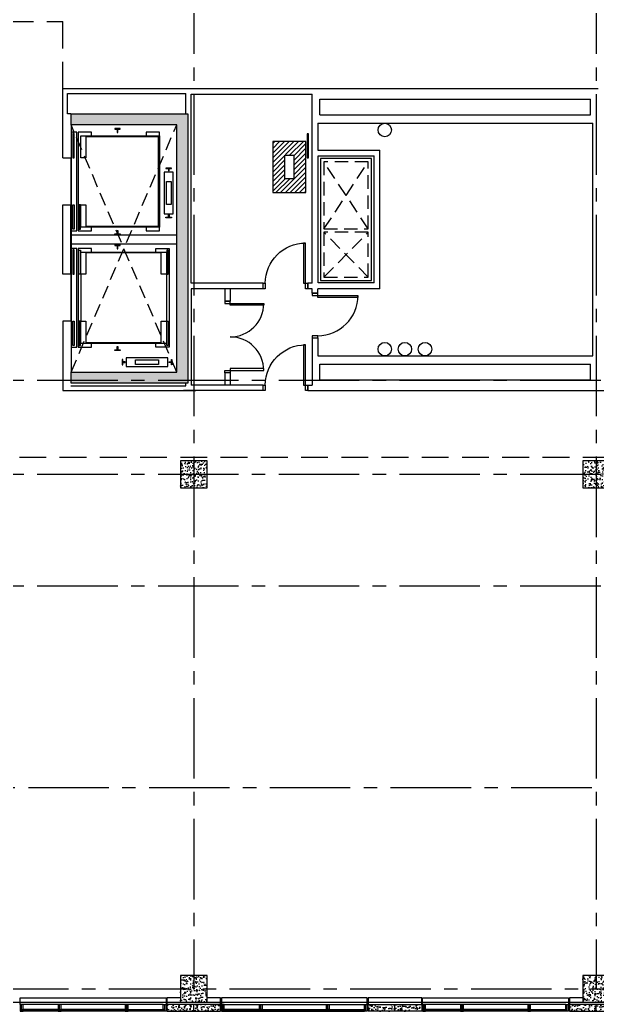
# Model space of a CAD drawing. Header units: inches. Extents: x 5893 to 9323, y 5310 to 7121.
# Drawn here: x 7272 to 7789, y 5310 to 6196 of the extents above; entities that cross this region are included whole.
import ezdxf

# ---------------------------------------------------------------- set-up
doc = ezdxf.new("R2010")
doc.units = ezdxf.units.IN
doc.header["$LTSCALE"] = 96
doc.header["$MEASUREMENT"] = 0
doc.header["$PDSIZE"] = 1.5
for name, pattern in [('CENTER2', [1.125, 0.75, -0.125, 0.125, -0.125]), ('HIDDEN', [0.375, 0.25, -0.125]), ('HIDDEN2', [0.1875, 0.125, -0.0625])]:
    doc.linetypes.add(name, pattern=pattern)
doc.layers.get('0').update_dxf_attribs({"linetype": 'CONTINUOUS'})
for name, color, linetype in [('A_0_BLDGRD', 35, 'CENTER2'), ('A_0_CONST', 11, 'CONTINUOUS'), ('A_1-8_COL', 7, 'CONTINUOUS'), ('A_1-8_COL_H', 6, 'CONTINUOUS'), ('A_1-8_CW_GLASS', 1, 'CONTINUOUS'), ('A_1-8_CW_GYP', 2, 'CONTINUOUS'), ('A_1-8_CW_MULL', 2, 'CONTINUOUS'), ('A_1-8_CW_PC', 2, 'CONTINUOUS'), ('A_1-8_CW_PC_H', 6, 'CONTINUOUS'), ('A_1-8_CW_SILL', 9, 'CONTINUOUS'), ('A_1-8_DR_PLN', 30, 'CONTINUOUS'), ('A_1-8_ELEV_CAB', 30, 'CONTINUOUS'), ('A_1-8_ELEV_EQP', 1, 'CONTINUOUS'), ('A_1-8_ELEV_SHAFT', 9, 'CONTINUOUS'), ('A_1-8_WALL_IN', 2, 'CONTINUOUS'), ('A_1-9_COL', 7, 'CONTINUOUS'), ('A_1-9_CW_H', 6, 'CONTINUOUS'), ('A_1_CW_SLAB', 66, 'CONTINUOUS'), ('A_2-8_COL', 7, 'CONTINUOUS'), ('A_2-8_COL_H', 6, 'CONTINUOUS'), ('A_2-8_CW_GYP', 2, 'CONTINUOUS'), ('A_2-8_DR_PLN', 30, 'CONTINUOUS'), ('A_2-8_STAIR_SHAFT', 9, 'CONTINUOUS'), ('A_2-8_WALL_IN', 71, 'CONTINUOUS'), ('A_2-8_ZCORR', 5, 'HIDDEN'), ('M_1-9_DUCT', 9, 'CONTINUOUS'), ('M_2-9_SHAFT', 9, 'CONTINUOUS'), ('P_2-9_SLEEVE', 9, 'CONTINUOUS')]:
    doc.layers.add(name, color=color, linetype=linetype)

# ---------------------------------------------------------------- blocks, each defined once
blk = doc.blocks.new('DR_1-8_3X0_478')
at = {"layer": 'A_1-8_DR_PLN'}
for points in [[(2, 40.875), (3.75, 40.875), (3.75, 4.875), (2, 4.875)], [(0, 0), (2, 0), (2, 4.875), (0, 4.875)], [(38, 0), (40, 0), (40, 4.875), (38, 4.875)]]:
    blk.add_lwpolyline(points, close=True, dxfattribs=at)
blk.add_arc((2, 4.875), 36, 0, 90, dxfattribs=at)
blk = doc.blocks.new('DR_2-8_3X0_478')
at = {"layer": 'A_2-8_DR_PLN'}
for points in [[(2, 40.875), (3.75, 40.875), (3.75, 4.875), (2, 4.875)], [(0, 0), (2, 0), (2, 4.875), (0, 4.875)], [(38, 0), (40, 0), (40, 4.875), (38, 4.875)]]:
    blk.add_lwpolyline(points, close=True, dxfattribs=at)
blk.add_arc((2, 4.875), 36, 0, 90, dxfattribs=at)
blk = doc.blocks.new('DR_2-8_5X0_478')
at = {"layer": 'A_2-8_DR_PLN'}
for points in [[(0, 0), (0, -2), (4.875, -2), (4.875, 0)], [(34.875, -2), (34.875, -3.75), (4.875, -3.75), (4.875, -2)], [(0, -64), (0, -62), (4.875, -62), (4.875, -64)], [(34.875, -62), (34.875, -60.25), (4.875, -60.25), (4.875, -62)]]:
    blk.add_lwpolyline(points, close=True, dxfattribs=at)
for centre, start, end in [((4.875, -2), 270, 360), ((4.875, -62), 0, 90)]:
    blk.add_arc(centre, 30, start, end, dxfattribs=at)
blk = doc.blocks.new('COL_1-8_24X24')
at = {"layer": 'A_1-8_COL_H'}
h = blk.add_hatch(dxfattribs=at)
h.set_pattern_fill('AR-CONC,_I', color=256, style=2)
h.set_pattern_definition([(50, (-6180, -6718.462), (7.172602, -0.6275213), [0.75, -8.25]), (355, (-6180, -6718.462), (-1.3875133, 7.5219213), [0.6, -6.6]), (100.4514, (-6179.402, -6718.5144), (5.785094, 6.8943954), [0.637402, -7.011421]), (46.1842, (-6180, -6716.462), (10.6724105, -1.65519), [1.125, -12.375]), (96.6356, (-6179.111, -6716.6), (9.346627, 9.741179), [0.956103, -10.51713]), (351.1842, (-6180, -6716.462), (9.34662, 9.741186), [0.9, -9.9]), (21, (-6179, -6716.962), (5.9690705, -4.026189), [0.75, -8.25]), (326, (-6179, -6716.962), (2.4331533, 7.2515005), [0.6, -6.6]), (71.4514, (-6178.5026, -6717.2976), (8.4022263, 3.225305), [0.637402, -7.011421]), (37.5, (-6180, -6718.462), (0.12159855, 3.32893854), [0, -6.52, 0, -6.7, 0, -6.625]), (7.5, (-6180, -6718.462), (2.6306954, 3.9441171), [0, -3.82, 0, -6.37, 0, -2.525]), (327.5, (-6182.23, -6718.462), (5.3382244, -0.2255487), [0, -2.5, 0, -7.8, 0, -10.35]), (317.5, (-6183.23, -6718.462), (5.8318617, 1.0010498), [0, -3.25, 0, -5.18, 0, -7.35])])
h.paths.add_polyline_path([(-12, -12), (12, -12), (12, 12), (-12, 12)])
at = {"layer": 'A_0_CONST'}
blk.add_point((0, 0), dxfattribs=at)
at = {"layer": 'A_1-8_COL'}
blk.add_lwpolyline([(-12, -12), (12, -12), (12, 12), (-12, 12)], close=True, dxfattribs=at)
blk = doc.blocks.new('PRE_1-8_COL1')
at = {"layer": 'A_1-8_CW_PC_H'}
h = blk.add_hatch(dxfattribs=at)
h.set_pattern_fill('AR-CONC', color=256, style=0)
h.set_pattern_definition([(50, (-5100, -6744), (7.172602, -0.6275213), [0.75, -8.25]), (355, (-5100, -6744), (-1.3875133, 7.5219213), [0.6, -6.6]), (100.4514, (-5099.402, -6744.052), (5.785094, 6.8943954), [0.637402, -7.011421]), (46.1842, (-5100, -6742), (10.6724105, -1.65519), [1.125, -12.375]), (96.6356, (-5099.111, -6742.138), (9.346627, 9.741179), [0.956103, -10.51713]), (351.1842, (-5100, -6742), (9.34662, 9.741186), [0.9, -9.9]), (21, (-5099, -6742.5), (5.9690705, -4.026189), [0.75, -8.25]), (326, (-5099, -6742.5), (2.433153, 7.2515005), [0.6, -6.6]), (71.4514, (-5098.5026, -6742.8355), (8.4022263, 3.225305), [0.637402, -7.011421]), (37.5, (-5100, -6744), (0.12159855, 3.3289385), [0, -6.52, 0, -6.7, 0, -6.625]), (7.5, (-5100, -6744), (2.6306954, 3.9441171), [0, -3.82, 0, -6.37, 0, -2.525]), (327.5, (-5102.23, -6744), (5.3382244, -0.2255487), [0, -2.5, 0, -7.8, 0, -10.35]), (317.5, (-5103.23, -6744), (5.8318617, 1.0010498), [0, -3.25, 0, -5.18, 0, -7.35])])
h.paths.add_polyline_path([(-24, -6), (24, -6), (24, 0), (-24, 0)])
at = {"layer": 'A_0_CONST'}
blk.add_line((0, 0), (0, -6), dxfattribs=at)
at = {"layer": 'A_1-8_CW_PC'}
blk.add_lwpolyline([(-24, -6), (24, -6), (24, 0), (-24, 0)], close=True, dxfattribs=at)
blk = doc.blocks.new('MUL_1-8_EX1')
at = {"layer": 'A_0_CONST'}
blk.add_line((0, 0), (0, -6), dxfattribs=at)
at = {"layer": 'A_1-8_CW_MULL'}
blk.add_lwpolyline([(0.5, -1.5), (1.25, -1.5), (1.25, -6), (-1.25, -6), (-1.25, -1.5), (-0.5, -1.5), (-0.5, -0.5), (-1.25, -0.5), (-1.25, 0), (1.25, 0), (1.25, -0.5), (0.5, -0.5)], close=True, dxfattribs=at)
blk = doc.blocks.new('MUL_1-8_EX2')
at = {"layer": 'A_0_CONST'}
blk.add_line((0, 0), (0, -6), dxfattribs=at)
at = {"layer": 'A_1-8_CW_MULL'}
blk.add_lwpolyline([(-1.25, -6), (-1.25, 0), (1.25, 0), (1.25, -0.5), (0.5, -0.5), (0.5, -1.5), (1.25, -1.5), (1.25, -6)], close=True, dxfattribs=at)
blk = doc.blocks.new('COL_1-9_24X24')
at = {"layer": 'A_1-9_CW_H'}
h = blk.add_hatch(dxfattribs=at)
h.set_pattern_fill('AR-CONC,_I', color=256, style=2)
h.set_pattern_definition([(130, (6180, -6718.462), (-7.172602, -0.6275213), [0.75, -8.25]), (185, (6180, -6718.462), (1.3875133, 7.5219213), [0.6, -6.6]), (79.5486, (6179.402, -6718.5144), (-5.785094, 6.8943954), [0.637402, -7.011421]), (133.8158, (6180, -6716.462), (-10.6724105, -1.65519), [1.125, -12.375]), (83.3644, (6179.111, -6716.6), (-9.346627, 9.741179), [0.956103, -10.51713]), (188.8158, (6180, -6716.462), (-9.34662, 9.741186), [0.9, -9.9]), (159, (6179, -6716.962), (-5.9690705, -4.026189), [0.75, -8.25]), (214, (6179, -6716.962), (-2.4331533, 7.2515005), [0.6, -6.6]), (108.5486, (6178.5026, -6717.2976), (-8.4022263, 3.225305), [0.637402, -7.011421]), (142.5, (6180, -6718.462), (-0.12159855, 3.32893854), [0, -6.52, 0, -6.7, 0, -6.625]), (172.5, (6180, -6718.462), (-2.6306954, 3.9441171), [0, -3.82, 0, -6.37, 0, -2.525]), (212.5, (6182.23, -6718.462), (-5.3382244, -0.2255487), [0, -2.5, 0, -7.8, 0, -10.35]), (222.5, (6183.23, -6718.462), (-5.8318617, 1.0010498), [0, -3.25, 0, -5.18, 0, -7.35])])
h.paths.add_polyline_path([(12, -12), (-12, -12), (-12, 12), (12, 12)])
at = {"layer": 'A_0_CONST'}
blk.add_point((0, 0), dxfattribs=at)
at = {"layer": 'A_1-9_COL'}
blk.add_lwpolyline([(12, -12), (-12, -12), (-12, 12), (12, 12)], close=True, dxfattribs=at)

msp = doc.modelspace()

# ---------------------------------------------------------------- hatches: boundary and pattern name
at = {"layer": 'A_2-8_COL_H'}
h = msp.add_hatch(dxfattribs=at)
h.set_pattern_fill('AR-CONC', color=256, style=0)
h.set_pattern_definition([(50, (888, -1e-08), (7.172602, -0.6275213), [0.75, -8.25]), (355, (888, -1e-08), (-1.3875133, 7.5219213), [0.6, -6.6]), (100.4514, (888.598, -0.052), (5.785094, 6.8943954), [0.637402, -7.011421]), (46.1842, (888, 2), (10.6724105, -1.65519), [1.125, -12.375]), (96.6356, (888.889, 1.862), (9.346627, 9.741179), [0.956103, -10.51713]), (351.1842, (888, 2), (9.34662, 9.741186), [0.9, -9.9]), (21, (889, 1.5), (5.9690705, -4.026189), [0.75, -8.25]), (326, (889, 1.5), (2.4331533, 7.2515005), [0.6, -6.6]), (71.4514, (889.4974, 1.1645), (8.4022263, 3.225305), [0.637402, -7.011421]), (37.5, (888, -1e-08), (0.12159855, 3.32893854), [0, -6.52, 0, -6.7, 0, -6.625]), (7.5, (888, -1e-08), (2.6306954, 3.9441171), [0, -3.82, 0, -6.37, 0, -2.525]), (327.5, (885.77, -1e-08), (5.3382244, -0.2255487), [0, -2.5, 0, -7.8, 0, -10.35]), (317.5, (884.77, -1e-08), (5.8318617, 1.0010498), [0, -3.25, 0, -5.18, 0, -7.35])])
h.paths.add_polyline_path([(7318.25, 5881.5), (7412.75, 5881.5), (7412.75, 6102.5), (7318.25, 6102.5), (7318.25, 6112.5), (7422.75, 6112.5), (7422.75, 5871.5), (7318.25, 5871.5)])
h = msp.add_hatch(dxfattribs=at)
h.set_pattern_fill('AR-CONC', color=256, style=0)
h.set_pattern_definition([(50, (888, -1e-08), (7.172602, -0.6275213), [0.75, -8.25]), (355, (888, -1e-08), (-1.3875133, 7.5219213), [0.6, -6.6]), (100.4514, (888.598, -0.052), (5.785094, 6.8943954), [0.637402, -7.011421]), (46.1842, (888, 2), (10.6724105, -1.65519), [1.125, -12.375]), (96.6356, (888.889, 1.862), (9.346627, 9.741179), [0.956103, -10.51713]), (351.1842, (888, 2), (9.34662, 9.741186), [0.9, -9.9]), (21, (889, 1.5), (5.9690705, -4.026189), [0.75, -8.25]), (326, (889, 1.5), (2.4331533, 7.2515005), [0.6, -6.6]), (71.4514, (889.4974, 1.1645), (8.4022263, 3.225305), [0.637402, -7.011421]), (37.5, (888, -1e-08), (0.12159855, 3.32893854), [0, -6.52, 0, -6.7, 0, -6.625]), (7.5, (888, -1e-08), (2.6306954, 3.9441171), [0, -3.82, 0, -6.37, 0, -2.525]), (327.5, (885.77, -1e-08), (5.3382244, -0.2255487), [0, -2.5, 0, -7.8, 0, -10.35]), (317.5, (884.77, -1e-08), (5.8318617, 1.0010498), [0, -3.25, 0, -5.18, 0, -7.35])])
h.paths.add_polyline_path([(7318.25, 5881.5), (7412.75, 5881.5), (7412.75, 6102.5), (7318.25, 6102.5), (7318.25, 6112.5), (7422.75, 6112.5), (7422.75, 5871.5), (7318.25, 5871.5)])
at = {"layer": 'A_2-8_STAIR_SHAFT'}
h = msp.add_hatch(dxfattribs=at)
h.set_pattern_fill('ANSI31', color=256, scale=24, style=0)
h.paths.add_polyline_path([(7528.33, 6087.78), (7498.58, 6087.78), (7498.58, 6041.99), (7528.33, 6041.99)])
h.paths.add_polyline_path([(7517.46, 6054.39), (7509.46, 6054.39), (7509.46, 6075.39), (7517.46, 6075.39)], flags=16)
h = msp.add_hatch(dxfattribs=at)
h.set_pattern_fill('ANSI31', color=256, scale=24, style=0)
h.paths.add_polyline_path([(7528.33, 6087.78), (7498.58, 6087.78), (7498.58, 6041.99), (7528.33, 6041.99)])
h.paths.add_polyline_path([(7517.46, 6054.39), (7509.46, 6054.39), (7509.46, 6075.39), (7517.46, 6075.39)], flags=16)

# ---------------------------------------------------------------- linework, layer by layer
at = {"layer": 'A_0_BLDGRD'}
for p, q in [((7428, 6670), (7428, 5330)), ((7788, 6670), (7788, 5330)), ((8872, 5874), (6344, 5874)), ((8872, 5790), (6344, 5790)), ((8872, 5690), (6316, 5690)), ((6524, 5510), (8872, 5510)), ((6704, 5330), (8872, 5330))]:
    msp.add_line(p, q, dxfattribs=at)
at = {"layer": 'A_1-8_CW_GLASS'}
for p, q in [((7306.75, 5311.5), (7275.25, 5311.5)), ((7275.25, 5310.5), (7306.75, 5310.5)), ((7366.75, 5311.5), (7309.25, 5311.5)), ((7366.75, 5310.5), (7309.25, 5310.5)), ((7369.25, 5311.5), (7400.75, 5311.5)), ((7400.75, 5310.5), (7369.25, 5310.5)), ((7486.75, 5311.5), (7455.25, 5311.5)), ((7455.25, 5310.5), (7486.75, 5310.5)), ((7489.25, 5311.5), (7546.75, 5311.5)), ((7489.25, 5310.5), (7546.75, 5310.5)), ((7549.25, 5311.5), (7580.75, 5311.5)), ((7580.75, 5310.5), (7549.25, 5310.5)), ((7666.75, 5311.5), (7635.25, 5311.5)), ((7635.25, 5310.5), (7666.75, 5310.5)), ((7726.75, 5311.5), (7669.25, 5311.5)), ((7726.75, 5310.5), (7669.25, 5310.5)), ((7729.25, 5311.5), (7760.75, 5311.5)), ((7760.75, 5310.5), (7729.25, 5310.5))]:
    msp.add_line(p, q, dxfattribs=at)
at = {"layer": 'A_1-8_CW_GYP'}
for points in [[(7632, 5316), (7632, 5322), (7584, 5322), (7584, 5316)], [(7776, 5322), (7764, 5322), (7764, 5316)]]:
    msp.add_lwpolyline(points, dxfattribs=at)
at = {"layer": 'A_1-8_CW_SILL'}
for p, q in [((7400.75, 5316), (7275.25, 5316)), ((7455.25, 5316), (7580.75, 5316)), ((7760.75, 5316), (7635.25, 5316)), ((7400.75, 5310), (7275.25, 5310)), ((7455.25, 5310), (7580.75, 5310)), ((7760.75, 5310), (7635.25, 5310))]:
    msp.add_line(p, q, dxfattribs=at)
for points in [[(7272.75, 5316), (7272.75, 5322), (7403.25, 5322), (7403.25, 5316)], [(7583.25, 5316), (7583.25, 5322), (7452.75, 5322), (7452.75, 5316)], [(7632.75, 5316), (7632.75, 5322), (7763.25, 5322), (7763.25, 5316)]]:
    msp.add_lwpolyline(points, dxfattribs=at)
at = {"layer": 'A_1-8_ELEV_CAB'}
for p, q in [((7327.03, 5969), (7327.03, 5927)), ((7403.47, 5969), (7403.47, 5927))]:
    msp.add_line(p, q, dxfattribs=at)
for points in [[(7331.53, 6012), (7396.5, 6012), (7396.5, 6092), (7331.53, 6092), (7331.53, 6073), (7327.03, 6073), (7327.03, 6092.88), (7397.37, 6092.88), (7397.37, 6011.13), (7327.03, 6011.13), (7327.03, 6031), (7331.53, 6031)], [(7403.47, 5988.88), (7403.47, 5969), (7398.97, 5969), (7398.97, 5988), (7331.53, 5988), (7331.53, 5969), (7327.03, 5969), (7327.03, 5988.88)], [(7331.53, 5927), (7331.53, 5908), (7398.97, 5908), (7398.97, 5927), (7403.47, 5927), (7403.47, 5907.13), (7327.03, 5907.13), (7327.03, 5927)]]:
    msp.add_lwpolyline(points, close=True, dxfattribs=at)
at = {"layer": 'A_1-8_ELEV_EQP'}
for p, q in [((7318, 6073), (7318, 6031)), ((7412.75, 6004), (7318, 6004)), ((7412.75, 5996), (7318, 5996)), ((7318, 5969), (7318, 5927))]:
    msp.add_line(p, q, dxfattribs=at)
for points in [[(7359.46, 6097.72), (7359.46, 6095.75), (7360.09, 6095.75), (7360.09, 6097.72), (7359.96, 6097.72), (7359.96, 6098.56, -0.414214), (7360.15, 6098.75), (7362.09, 6098.75, 0.414214), (7362.28, 6098.94), (7362.28, 6099.25), (7357.28, 6099.25), (7357.28, 6098.94, 0.414214), (7357.46, 6098.75), (7359.4, 6098.75, -0.414214), (7359.59, 6098.56), (7359.59, 6097.72)], [(7405.31, 6061.5), (7405.94, 6061.5), (7405.94, 6062.94), (7405.81, 6062.94), (7405.81, 6063.25, -0.414214), (7406, 6063.44), (7407.94, 6063.44, 0.414214), (7408.12, 6063.63), (7408.12, 6063.94), (7403.12, 6063.94), (7403.12, 6063.63, 0.414214), (7403.31, 6063.44), (7405.25, 6063.44, -0.414214), (7405.44, 6063.25), (7405.44, 6062.94), (7405.31, 6062.94)], [(7403.12, 6019.87, -0.414214), (7403.31, 6020.06), (7405.25, 6020.06, 0.414214), (7405.44, 6020.25), (7405.44, 6020.56), (7405.31, 6020.56), (7405.31, 6022), (7405.94, 6022), (7405.94, 6020.56), (7405.81, 6020.56), (7405.81, 6020.25, 0.414214), (7406, 6020.06), (7407.94, 6020.06, -0.414214), (7408.12, 6019.87), (7408.12, 6019.56), (7403.12, 6019.56)], [(7357.28, 6005.06, -0.414214), (7357.46, 6005.25), (7359.4, 6005.25, 0.414214), (7359.59, 6005.44), (7359.59, 6006.28), (7359.46, 6006.28), (7359.46, 6008.25), (7360.09, 6008.25), (7360.09, 6006.28), (7359.96, 6006.28), (7359.96, 6005.44, 0.414214), (7360.15, 6005.25), (7362.09, 6005.25, -0.414214), (7362.28, 6005.06), (7362.28, 6004.75), (7357.28, 6004.75)], [(7359.46, 5993.72), (7359.46, 5991.75), (7360.09, 5991.75), (7360.09, 5993.72), (7359.96, 5993.72), (7359.96, 5994.56, -0.414214), (7360.15, 5994.75), (7362.09, 5994.75, 0.414214), (7362.28, 5994.94), (7362.28, 5995.25), (7357.28, 5995.25), (7357.28, 5994.94, 0.414214), (7357.46, 5994.75), (7359.4, 5994.75, -0.414214), (7359.59, 5994.56), (7359.59, 5993.72)], [(7357.28, 5901.06, -0.414214), (7357.46, 5901.25), (7359.4, 5901.25, 0.414214), (7359.59, 5901.44), (7359.59, 5902.28), (7359.46, 5902.28), (7359.46, 5904.25), (7360.09, 5904.25), (7360.09, 5902.28), (7359.96, 5902.28), (7359.96, 5901.44, 0.414214), (7360.15, 5901.25), (7362.09, 5901.25, -0.414214), (7362.28, 5901.06), (7362.28, 5900.75), (7357.28, 5900.75)], [(7366.51, 5890.06), (7366.51, 5890.69), (7365.08, 5890.69), (7365.08, 5890.56), (7364.76, 5890.56, -0.414214), (7364.58, 5890.75), (7364.58, 5892.69, 0.414214), (7364.39, 5892.88), (7364.08, 5892.88), (7364.08, 5887.88), (7364.39, 5887.88, 0.414214), (7364.58, 5888.06), (7364.58, 5890, -0.414214), (7364.76, 5890.19), (7365.08, 5890.19), (7365.08, 5890.06)], [(7408.14, 5887.88, -0.414214), (7407.95, 5888.06), (7407.95, 5890, 0.414214), (7407.76, 5890.19), (7407.45, 5890.19), (7407.45, 5890.06), (7406.01, 5890.06), (7406.01, 5890.69), (7407.45, 5890.69), (7407.45, 5890.56), (7407.76, 5890.56, 0.414214), (7407.95, 5890.75), (7407.95, 5892.69, -0.414214), (7408.14, 5892.88), (7408.45, 5892.88), (7408.45, 5887.88)]]:
    msp.add_lwpolyline(points, format="xyb", close=True, dxfattribs=at)
for points in [[(7318.25, 6007.88), (7323.28, 6007.88), (7323.28, 6096.13), (7318.25, 6096.13)], [(7336.53, 6092.88), (7336.53, 6096.13), (7324.53, 6096.13), (7324.53, 6007.88), (7336.53, 6007.88), (7336.53, 6011.13)], [(7397.37, 6092.88), (7397.37, 6096.13), (7385.37, 6096.13), (7385.37, 6092.88)], [(7385.37, 6011.13), (7385.37, 6007.88), (7397.37, 6007.88), (7397.37, 6011.13)], [(7318.25, 5903.88), (7323.28, 5903.88), (7323.28, 5992.13), (7318.25, 5992.13)], [(7336.53, 5988.88), (7336.53, 5992.13), (7324.53, 5992.13), (7324.53, 5903.88), (7336.53, 5903.88), (7336.53, 5907.13)], [(7393.97, 5988.88), (7393.97, 5992.13), (7405.97, 5992.13), (7405.97, 5903.88), (7393.97, 5903.88), (7393.97, 5907.13)]]:
    msp.add_lwpolyline(points, dxfattribs=at)
for points in [[(7319.78, 6073), (7321.03, 6073), (7321.03, 6094.75), (7319.78, 6094.75)], [(7401.62, 6023.13), (7409.62, 6023.13), (7409.62, 6060.38), (7401.62, 6060.38)], [(7403.62, 6052), (7407.62, 6052), (7407.62, 6031.5), (7403.62, 6031.5)], [(7319.78, 6031), (7321.03, 6031), (7321.03, 6009.25), (7319.78, 6009.25)], [(7319.78, 5969), (7321.03, 5969), (7321.03, 5990.75), (7319.78, 5990.75)], [(7319.78, 5927), (7321.03, 5927), (7321.03, 5905.25), (7319.78, 5905.25)], [(7404.89, 5886.38), (7404.89, 5894.38), (7367.64, 5894.38), (7367.64, 5886.38)], [(7376.01, 5888.38), (7376.01, 5892.38), (7396.51, 5892.38), (7396.51, 5888.38)]]:
    msp.add_lwpolyline(points, close=True, dxfattribs=at)
at = {"layer": 'A_1-8_ELEV_EQP', "linetype": 'Continuous'}
for points in [[(7530.72, 6094.63), (7529.47, 6094.63), (7529.47, 6073), (7530.72, 6073)], [(7326.53, 6009.38), (7326.53, 6031), (7325.28, 6031), (7325.28, 6009.38)], [(7325.28, 5990.63), (7326.53, 5990.63), (7326.53, 5969), (7325.28, 5969)], [(7405.22, 5990.63), (7403.97, 5990.63), (7403.97, 5969), (7405.22, 5969)], [(7326.53, 5905.38), (7326.53, 5927), (7325.28, 5927), (7325.28, 5905.38)], [(7403.97, 5905.38), (7403.97, 5927), (7405.22, 5927), (7405.22, 5905.38)]]:
    msp.add_lwpolyline(points, close=True, dxfattribs=at)
at = {"layer": 'A_1-8_ELEV_SHAFT', "linetype": 'HIDDEN2'}
for p, q in [((7412.75, 5881.5), (7318.25, 6102.5)), ((7318.25, 5881.5), (7412.75, 6102.5))]:
    msp.add_line(p, q, dxfattribs=at)
at = {"layer": 'A_1-8_ELEV_SHAFT'}
msp.add_lwpolyline([(7412.75, 6102.5), (7318.25, 6102.5), (7318.25, 5881.5), (7412.75, 5881.5)], close=True, dxfattribs=at)
at = {"layer": 'A_1-8_WALL_IN'}
for p, q in [((7540, 6135), (7789.75, 6135)), ((7425.75, 6130.13), (7534, 6130.13)), ((7540.87, 6125.5), (7782.87, 6125.5)), ((7540.87, 6111.5), (7540.87, 6125.5)), ((7782.87, 6111.5), (7782.87, 6125.5)), ((7540.87, 6111.5), (7782.87, 6111.5)), ((7538.87, 6104), (7784.87, 6104)), ((7784.87, 5896), (7784.87, 6104)), ((7318, 5969), (7318, 6031)), ((7534, 5952), (7538.87, 5952)), ((7534, 5912), (7538.87, 5912)), ((7534, 5912), (7534, 5873.5)), ((7538.87, 5912), (7538.87, 5896)), ((7538.87, 5896), (7784.87, 5896)), ((7540.87, 5888.5), (7782.87, 5888.5)), ((7540.87, 5874.5), (7540.87, 5888.5)), ((7782.87, 5874.5), (7782.87, 5888.5)), ((7540.87, 5874.5), (7782.87, 5874.5)), ((7530, 5865), (7805.75, 5865))]:
    msp.add_line(p, q, dxfattribs=at)
at = {"layer": 'A_1_CW_SLAB'}
msp.add_lwpolyline([(7052, 5318), (8884, 5318), (8884, 6682), (7052, 6682)], dxfattribs=at)
at = {"layer": 'A_2-8_COL'}
msp.add_lwpolyline([(7318.25, 5881.5), (7412.75, 5881.5), (7412.75, 6102.5), (7318.25, 6102.5), (7318.25, 6112.5), (7422.75, 6112.5), (7422.75, 5871.5), (7318.25, 5871.5)], close=True, dxfattribs=at)
msp.add_lwpolyline([(7318.25, 5881.5), (7412.75, 5881.5), (7412.75, 6102.5), (7318.25, 6102.5), (7318.25, 6112.5), (7422.75, 6112.5), (7422.75, 5871.5), (7318.25, 5871.5)], close=True, dxfattribs=at)
at = {"layer": 'A_2-8_CW_GYP'}
for points in [[(7416, 5322), (7404, 5322), (7404, 5316)], [(7452, 5316), (7452, 5322), (7440, 5322)]]:
    msp.add_lwpolyline(points, dxfattribs=at)
at = {"layer": 'A_2-8_STAIR_SHAFT', "linetype": 'HIDDEN2'}
for p, q in [((7528.33, 6087.78), (7498.58, 6087.78)), ((7498.58, 6087.78), (7498.58, 6041.99)), ((7528.33, 6041.99), (7528.33, 6087.78)), ((7498.58, 6041.99), (7528.33, 6041.99))]:
    msp.add_line(p, q, dxfattribs=at)
at = {"layer": 'A_2-8_STAIR_SHAFT'}
for p, q in [((7528.33, 6087.78), (7498.58, 6087.78)), ((7498.58, 6087.78), (7498.58, 6041.99)), ((7528.33, 6041.99), (7528.33, 6087.78)), ((7498.58, 6041.99), (7528.33, 6041.99))]:
    msp.add_line(p, q, dxfattribs=at)
msp.add_lwpolyline([(7509.46, 6075.39), (7517.46, 6075.39), (7517.46, 6054.39), (7509.46, 6054.39)], close=True, dxfattribs=at)
msp.add_lwpolyline([(7509.46, 6075.39), (7517.46, 6075.39), (7517.46, 6054.39), (7509.46, 6054.39)], close=True, dxfattribs=at)
at = {"layer": 'A_2-8_WALL_IN'}
for p, q in [((7310.75, 6135), (7540, 6135)), ((7310.75, 6073), (7310.75, 6135)), ((7315, 6130.75), (7421, 6130.75)), ((7315, 6112.5), (7315, 6130.75)), ((7421, 6112.5), (7421, 6130.75)), ((7425.75, 5960.88), (7425.75, 6130.13)), ((7534, 5960.88), (7534, 6130.13)), ((7318, 6112.5), (7315, 6112.5)), ((7538.87, 6104), (7538.87, 6080)), ((7310.75, 6073), (7318.25, 6073)), ((7538.87, 6080), (7594.5, 6080)), ((7539.25, 5961.25), (7539.25, 6074.75)), ((7539.25, 6074.75), (7589.25, 6074.75)), ((7589.25, 5961.25), (7589.25, 6074.75)), ((7594.5, 5956), (7594.5, 6080)), ((7310.75, 5969), (7310.75, 6031)), ((7310.75, 6031), (7318, 6031)), ((7318, 5969), (7310.75, 5969)), ((7490, 5960.88), (7425.75, 5960.88)), ((7490, 5956), (7490, 5960.88)), ((7534, 5960.88), (7530, 5960.88)), ((7530, 5956), (7530, 5960.88)), ((7589.25, 5961.25), (7539.25, 5961.25)), ((7490, 5956), (7425.75, 5956)), ((7425.75, 5956), (7425.75, 5869.88)), ((7455.75, 5956), (7455.75, 5944.94)), ((7460.62, 5956), (7460.62, 5944.94)), ((7534, 5956), (7530, 5956)), ((7534, 5952), (7534, 5956)), ((7594.5, 5956), (7538.87, 5956)), ((7538.87, 5952), (7538.87, 5956)), ((7455.75, 5944.94), (7460.62, 5944.94)), ((7310.75, 5927), (7310.75, 5865)), ((7318, 5927), (7310.75, 5927)), ((7455.75, 5880.94), (7455.75, 5869.88)), ((7460.62, 5880.94), (7455.75, 5880.94)), ((7460.62, 5880.94), (7460.62, 5869.88)), ((7318, 5869.25), (7421, 5869.25)), ((7421, 5869.25), (7421, 5871.5)), ((7490, 5869.88), (7425.75, 5869.88)), ((7490, 5865), (7490, 5869.88)), ((7530, 5869.88), (7534, 5869.88)), ((7530, 5865), (7530, 5869.88)), ((7534, 5873.5), (7534, 5869.88)), ((7310.75, 5865), (7429.75, 5865)), ((7490, 5865), (7418.87, 5865))]:
    msp.add_line(p, q, dxfattribs=at)
at = {"layer": 'A_2-8_ZCORR'}
for p, q in [((6972.5, 6195), (7310.75, 6195)), ((7310.75, 6135), (7310.75, 6195)), ((8304, 5805), (7185.25, 5805))]:
    msp.add_line(p, q, dxfattribs=at)
at = {"layer": 'M_1-9_DUCT', "linetype": 'HIDDEN2'}
for p, q in [((7584.06, 6009.5), (7544.44, 6069.5)), ((7544.44, 6009.5), (7584.06, 6069.5)), ((7584.06, 5966.5), (7544.44, 6006.5)), ((7544.44, 5966.5), (7584.06, 6006.5))]:
    msp.add_line(p, q, dxfattribs=at)
for points in [[(7544.44, 6069.5), (7544.44, 6009.5), (7584.06, 6009.5), (7584.06, 6069.5)], [(7544.44, 6006.5), (7544.44, 5966.5), (7584.06, 5966.5), (7584.06, 6006.5)]]:
    msp.add_lwpolyline(points, close=True, dxfattribs=at)
at = {"layer": 'M_2-9_SHAFT'}
msp.add_lwpolyline([(7541.44, 6072.5), (7541.44, 5963.5), (7587.06, 5963.5), (7587.06, 6072.5)], close=True, dxfattribs=at)
at = {"layer": 'P_2-9_SLEEVE'}
for centre in [(7598.87, 6098), (7598.87, 5902), (7616.87, 5902), (7634.87, 5902)]:
    msp.add_circle(centre, 6, dxfattribs=at)

# ---------------------------------------------------------------- block references
at = {"xscale": -1}
for name, p in [('DR_2-8_3X0_478', (7530, 5956)), ('DR_2-8_3X0_478', (7530, 5865)), ('COL_1-9_24X24', (7428, 5790))]:
    msp.add_blockref(name, p, dxfattribs=at)
for name, p, rotation in [('DR_1-8_3X0_478', (7534, 5952), 270), ('COL_1-8_24X24', (7788, 5790), 180), ('COL_1-8_24X24', (7428, 5330), 180), ('COL_1-8_24X24', (7788, 5330), 180), ('MUL_1-8_EX2', (7402, 5310), 180), ('PRE_1-8_COL1', (7428, 5310), 180), ('MUL_1-8_EX1', (7488, 5310), 180), ('MUL_1-8_EX1', (7548, 5310), 180), ('MUL_1-8_EX2', (7582, 5310), 180), ('MUL_1-8_EX2', (7762, 5310), 180), ('PRE_1-8_COL1', (7788, 5310), 180)]:
    msp.add_blockref(name, p, dxfattribs=dict(rotation=rotation))
at = {"xscale": -1, "rotation": 180}
for name, p in [('MUL_1-8_EX2', (7274, 5310)), ('MUL_1-8_EX1', (7308, 5310)), ('MUL_1-8_EX1', (7368, 5310)), ('MUL_1-8_EX2', (7454, 5310)), ('PRE_1-8_COL1', (7608, 5310)), ('MUL_1-8_EX2', (7634, 5310)), ('MUL_1-8_EX1', (7668, 5310)), ('MUL_1-8_EX1', (7728, 5310))]:
    msp.add_blockref(name, p, dxfattribs=at)
at = {"layer": 'A_2-8_WALL_IN'}
msp.add_blockref('DR_2-8_5X0_478', (7455.75, 5944.94), dxfattribs=at)

doc.saveas('drawing.dxf')
